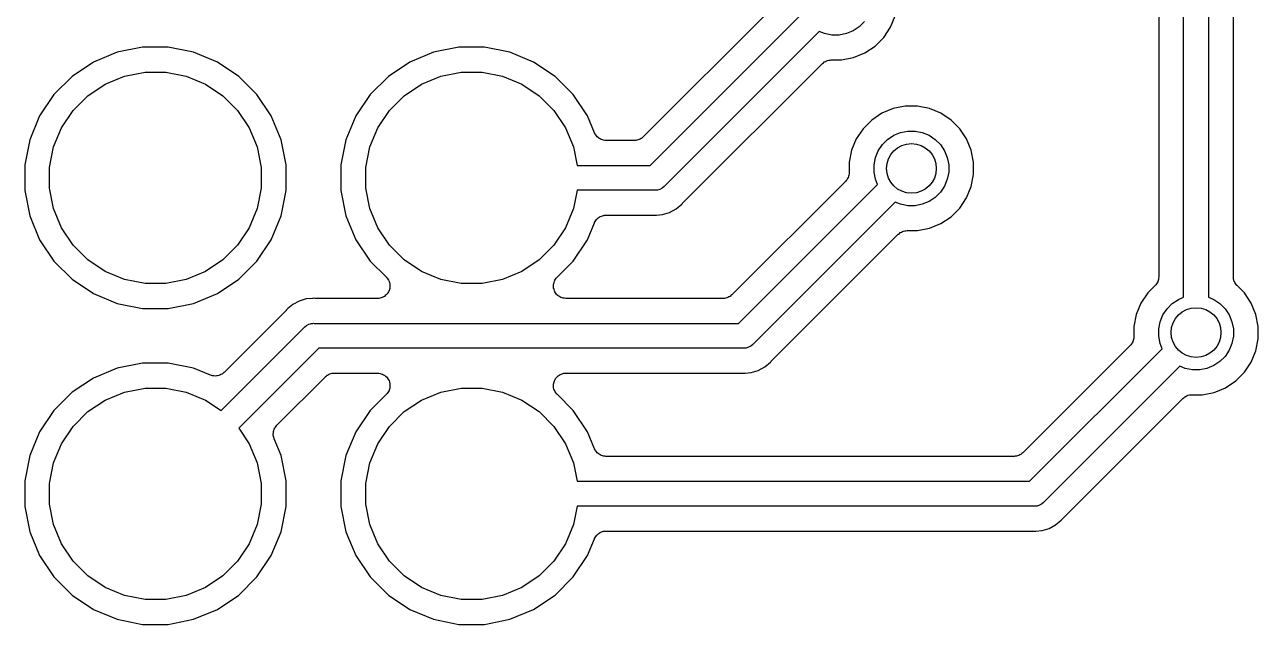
# Model space of a CAD drawing. Extents: x 49 to 143, y -158 to -38.
# Drawn here: x 64.99 to 74.9, y -85.81 to -80.99 of the extents above; entities that cross this region are included whole.
import ezdxf

# ---------------------------------------------------------------- set-up
doc = ezdxf.new("R2010")
doc.units = 0
doc.layers.add('BLACK', color=7, linetype='CONTINUOUS')

msp = doc.modelspace()

# ---------------------------------------------------------------- linework, layer by layer
at = {"layer": 'BLACK', "linetype": 'CONTINUOUS'}
for p, q in [((74.297, -83.1807), (74.297, -80.0264)), ((74.497, -79.9899), (74.497, -83.1807)), ((74.697, -83.0155), (74.697, -80.0046)), ((74.097, -80.1507), (74.097, -83.0155)), ((70.9717, -80.877), (69.9582, -81.8905)), ((70.0118, -82.1198), (71.23, -80.9016)), ((71.9441, -81.0088), (71.9818, -80.9178)), ((71.6431, -81.0379), (71.5885, -81.0605)), ((71.6922, -81.005), (71.6431, -81.0379)), ((71.734, -80.9632), (71.6922, -81.005)), ((71.8894, -81.0907), (71.9441, -81.0088)), ((71.3714, -81.043), (70.1274, -82.287)), ((71.4135, -81.0605), (71.3714, -81.043)), ((71.4715, -81.072), (71.4135, -81.0605)), ((71.5305, -81.072), (71.4715, -81.072)), ((71.5885, -81.0605), (71.5305, -81.072)), ((71.8197, -81.1604), (71.8894, -81.0907)), ((65.7337, -81.2102), (65.5426, -81.2893)), ((65.9366, -81.1698), (65.7337, -81.2102)), ((66.1434, -81.1698), (65.9366, -81.1698)), ((66.3463, -81.2102), (66.1434, -81.1698)), ((66.5374, -81.2893), (66.3463, -81.2102)), ((68.2737, -81.2102), (68.0826, -81.2893)), ((68.4766, -81.1698), (68.2737, -81.2102)), ((68.6834, -81.1698), (68.4766, -81.1698)), ((68.8863, -81.2102), (68.6834, -81.1698)), ((69.0774, -81.2893), (68.8863, -81.2102)), ((71.6468, -81.2528), (71.7378, -81.2151)), ((71.7378, -81.2151), (71.8197, -81.1604)), ((65.5426, -81.2893), (65.3707, -81.4042)), ((66.7093, -81.4042), (66.5374, -81.2893)), ((68.0826, -81.2893), (67.9107, -81.4042)), ((69.2493, -81.4042), (69.0774, -81.2893)), ((70.2792, -82.418), (71.396, -81.3013)), ((71.396, -81.3013), (71.3962, -81.3011)), ((71.3962, -81.301), (71.397, -81.3003)), ((71.3962, -81.3011), (71.3962, -81.301)), ((71.3962, -81.301), (71.3962, -81.301)), ((71.397, -81.3003), (71.4042, -81.2945)), ((71.4042, -81.2945), (71.4113, -81.2887)), ((71.4113, -81.2887), (71.4118, -81.2885)), ((71.4118, -81.2885), (71.4122, -81.2881)), ((71.4122, -81.2881), (71.4204, -81.2839)), ((71.4204, -81.2839), (71.4286, -81.2795)), ((71.4286, -81.2795), (71.4291, -81.2794)), ((71.4291, -81.2794), (71.4295, -81.2792)), ((71.4295, -81.2792), (71.4384, -81.2766)), ((71.4384, -81.2766), (71.4473, -81.2739)), ((71.4473, -81.2739), (71.4478, -81.2739)), ((71.4478, -81.2739), (71.4483, -81.2737)), ((71.4483, -81.2737), (71.4574, -81.2729)), ((71.4574, -81.2729), (71.4667, -81.272)), ((71.4667, -81.272), (71.5502, -81.272)), ((71.5502, -81.272), (71.6468, -81.2528)), ((65.3707, -81.4042), (65.2244, -81.5505)), ((65.6374, -81.4665), (65.7921, -81.4025)), ((65.7921, -81.4025), (65.9563, -81.3698)), ((65.9563, -81.3698), (66.1237, -81.3698)), ((66.1237, -81.3698), (66.2879, -81.4025)), ((66.2879, -81.4025), (66.4426, -81.4665)), ((66.8556, -81.5505), (66.7093, -81.4042)), ((67.9107, -81.4042), (67.7644, -81.5505)), ((68.1774, -81.4665), (68.3321, -81.4025)), ((68.3321, -81.4025), (68.4963, -81.3698)), ((68.4963, -81.3698), (68.6637, -81.3698)), ((68.6637, -81.3698), (68.8279, -81.4025)), ((68.8279, -81.4025), (68.9826, -81.4665)), ((69.3956, -81.5505), (69.2493, -81.4042)), ((65.4982, -81.5596), (65.6374, -81.4665)), ((66.4426, -81.4665), (66.5818, -81.5596)), ((68.0382, -81.5596), (68.1774, -81.4665)), ((68.9826, -81.4665), (69.1218, -81.5596)), ((65.2244, -81.5505), (65.1095, -81.7224)), ((65.3798, -81.678), (65.4982, -81.5596)), ((66.5818, -81.5596), (66.7002, -81.678)), ((66.9705, -81.7224), (66.8556, -81.5505)), ((67.7644, -81.5505), (67.6495, -81.7224)), ((67.9198, -81.678), (68.0382, -81.5596)), ((69.1218, -81.5596), (69.2402, -81.678)), ((69.5105, -81.7224), (69.3956, -81.5505)), ((65.1095, -81.7224), (65.0304, -81.9135)), ((65.2867, -81.8172), (65.3798, -81.678)), ((66.7002, -81.678), (66.7933, -81.8172)), ((67.0496, -81.9135), (66.9705, -81.7224)), ((67.6495, -81.7224), (67.5704, -81.9135)), ((67.8267, -81.8172), (67.9198, -81.678)), ((69.2402, -81.678), (69.3333, -81.8172)), ((69.5667, -81.8581), (69.5105, -81.7224)), ((71.8742, -81.7009), (71.7923, -81.7556)), ((71.9652, -81.6632), (71.8742, -81.7009)), ((72.0618, -81.644), (71.9652, -81.6632)), ((72.1602, -81.644), (72.0618, -81.644)), ((72.2568, -81.6632), (72.1602, -81.644)), ((72.3478, -81.7009), (72.2568, -81.6632)), ((72.4297, -81.7556), (72.3478, -81.7009)), ((65.2227, -81.9719), (65.2867, -81.8172)), ((66.7933, -81.8172), (66.8573, -81.9719)), ((67.7627, -81.9719), (67.8267, -81.8172)), ((69.3333, -81.8172), (69.3973, -81.9719)), ((71.7226, -81.8253), (71.6679, -81.9072)), ((71.7923, -81.7556), (71.7226, -81.8253)), ((72.4994, -81.8253), (72.4297, -81.7556)), ((72.5541, -81.9072), (72.4994, -81.8253)), ((65.0304, -81.9135), (64.99, -82.1164)), ((67.09, -82.1164), (67.0496, -81.9135)), ((67.5704, -81.9135), (67.53, -82.1164)), ((69.5711, -81.8664), (69.5667, -81.8581)), ((69.5754, -81.8746), (69.5711, -81.8664)), ((69.5757, -81.8749), (69.5754, -81.8746)), ((69.5759, -81.8753), (69.5757, -81.8749)), ((69.5819, -81.8826), (69.5759, -81.8753)), ((69.5876, -81.8898), (69.5819, -81.8826)), ((69.5879, -81.89), (69.5876, -81.8898)), ((69.5882, -81.8904), (69.5879, -81.89)), ((69.5954, -81.8963), (69.5882, -81.8904)), ((69.6026, -81.9023), (69.5954, -81.8963)), ((69.603, -81.9025), (69.6026, -81.9023)), ((69.6033, -81.9028), (69.603, -81.9025)), ((69.6115, -81.9072), (69.6033, -81.9028)), ((69.6197, -81.9117), (69.6115, -81.9072)), ((69.6201, -81.9118), (69.6197, -81.9117)), ((69.6205, -81.9121), (69.6201, -81.9118)), ((69.6294, -81.9148), (69.6205, -81.9121)), ((69.6383, -81.9176), (69.6294, -81.9148)), ((69.6387, -81.9177), (69.6383, -81.9176)), ((69.6391, -81.9178), (69.6387, -81.9177)), ((69.6485, -81.9188), (69.6391, -81.9178)), ((69.6577, -81.9198), (69.6485, -81.9188)), ((69.6585, -81.9198), (69.6577, -81.9198)), ((69.6586, -81.9198), (69.6585, -81.9198)), ((69.6585, -81.9198), (69.6585, -81.9198)), ((69.6591, -81.9198), (69.6586, -81.9198)), ((69.8875, -81.9198), (69.6591, -81.9198)), ((69.8968, -81.9189), (69.8875, -81.9198)), ((69.9059, -81.9181), (69.8968, -81.9189)), ((69.9064, -81.9179), (69.9059, -81.9181)), ((69.9069, -81.9179), (69.9064, -81.9179)), ((69.9158, -81.9152), (69.9069, -81.9179)), ((69.9247, -81.9126), (69.9158, -81.9152)), ((69.9251, -81.9124), (69.9247, -81.9126)), ((69.9256, -81.9123), (69.9251, -81.9124)), ((69.9338, -81.9079), (69.9256, -81.9123)), ((69.942, -81.9037), (69.9338, -81.9079)), ((69.9424, -81.9033), (69.942, -81.9037)), ((69.9429, -81.9031), (69.9424, -81.9033)), ((69.95, -81.8973), (69.9429, -81.9031)), ((69.9572, -81.8915), (69.95, -81.8973)), ((69.958, -81.8908), (69.9572, -81.8915)), ((69.9582, -81.8905), (69.958, -81.8907)), ((69.958, -81.8907), (69.958, -81.8908)), ((69.958, -81.8908), (69.958, -81.8908)), ((71.6679, -81.9072), (71.6302, -81.9982)), ((71.878, -81.9528), (71.9198, -81.911)), ((71.9198, -81.911), (71.9689, -81.8781)), ((71.9689, -81.8781), (72.0235, -81.8555)), ((72.0235, -81.8555), (72.0815, -81.844)), ((72.0815, -81.844), (72.1405, -81.844)), ((72.1405, -81.844), (72.1985, -81.8555)), ((72.1985, -81.8555), (72.2531, -81.8781)), ((72.2531, -81.8781), (72.3022, -81.911)), ((72.3022, -81.911), (72.344, -81.9528)), ((72.5918, -81.9982), (72.5541, -81.9072)), ((65.19, -82.1361), (65.2227, -81.9719)), ((66.8573, -81.9719), (66.89, -82.1361)), ((67.73, -82.1361), (67.7627, -81.9719)), ((69.3973, -81.9719), (69.4268, -82.1198)), ((71.6302, -81.9982), (71.611, -82.0948)), ((71.8225, -82.0565), (71.8451, -82.0019)), ((71.8451, -82.0019), (71.878, -81.9528)), ((72.344, -81.9528), (72.3769, -82.0019)), ((72.3769, -82.0019), (72.3995, -82.0565)), ((72.611, -82.0948), (72.5918, -81.9982)), ((64.99, -82.1164), (64.99, -82.3232)), ((67.09, -82.3232), (67.09, -82.1164)), ((67.53, -82.1164), (67.53, -82.3232)), ((69.4268, -82.1198), (70.0118, -82.1198)), ((71.611, -82.0948), (71.611, -82.1783)), ((71.811, -82.1145), (71.8225, -82.0565)), ((71.811, -82.1735), (71.811, -82.1145)), ((72.3995, -82.0565), (72.411, -82.1145)), ((72.411, -82.1145), (72.411, -82.1735)), ((72.611, -82.1932), (72.611, -82.0948)), ((65.19, -82.3035), (65.19, -82.1361)), ((66.89, -82.1361), (66.89, -82.3035)), ((67.73, -82.3035), (67.73, -82.1361)), ((71.5985, -82.2258), (71.5941, -82.2339)), ((71.6029, -82.2177), (71.5985, -82.2258)), ((71.6031, -82.2172), (71.6029, -82.2177)), ((71.6033, -82.2167), (71.6031, -82.2172)), ((71.606, -82.2079), (71.6033, -82.2167)), ((71.6088, -82.1991), (71.606, -82.2079)), ((71.6089, -82.1986), (71.6088, -82.1991)), ((71.609, -82.1981), (71.6089, -82.1986)), ((71.61, -82.1889), (71.609, -82.1981)), ((71.611, -82.1797), (71.61, -82.1889)), ((71.611, -82.1783), (71.611, -82.1786)), ((71.611, -82.1786), (71.611, -82.1787)), ((71.611, -82.1787), (71.611, -82.1787)), ((71.611, -82.1787), (71.611, -82.1797)), ((71.8225, -82.2315), (71.811, -82.1735)), ((72.411, -82.1735), (72.3995, -82.2315)), ((72.5918, -82.2898), (72.611, -82.1932)), ((64.99, -82.3232), (65.0304, -82.5261)), ((65.2227, -82.4677), (65.19, -82.3035)), ((66.89, -82.3035), (66.8573, -82.4677)), ((67.0496, -82.5261), (67.09, -82.3232)), ((67.53, -82.3232), (67.5704, -82.5261)), ((67.7627, -82.4677), (67.73, -82.3035)), ((69.4268, -82.3198), (69.3973, -82.4677)), ((70.0483, -82.3198), (69.4268, -82.3198)), ((70.0532, -82.3203), (70.0483, -82.3198)), ((70.0581, -82.3198), (70.0532, -82.3203)), ((70.0728, -82.3184), (70.0581, -82.3198)), ((70.0581, -82.3198), (70.0581, -82.3198)), ((70.0917, -82.3126), (70.0728, -82.3184)), ((70.109, -82.3033), (70.0917, -82.3126)), ((70.1243, -82.2909), (70.109, -82.3033)), ((70.1274, -82.287), (70.1243, -82.2909)), ((71.5817, -82.249), (70.6702, -83.1605)), ((70.7238, -83.3898), (71.84, -82.2736)), ((71.5876, -82.2419), (71.5817, -82.249)), ((71.5935, -82.2348), (71.5876, -82.2419)), ((71.5938, -82.2344), (71.5935, -82.2348)), ((71.5941, -82.2339), (71.5938, -82.2344)), ((71.84, -82.2736), (71.8225, -82.2315)), ((72.3769, -82.2861), (72.344, -82.3352)), ((72.3995, -82.2315), (72.3769, -82.2861)), ((72.5541, -82.3808), (72.5918, -82.2898)), ((70.2664, -82.433), (70.2726, -82.4253)), ((70.2726, -82.4253), (70.2735, -82.4242)), ((70.2735, -82.4242), (70.2765, -82.4213)), ((70.2765, -82.4213), (70.2792, -82.418)), ((71.9814, -82.415), (70.8394, -83.557)), ((72.0235, -82.4325), (71.9814, -82.415)), ((72.2531, -82.4099), (72.1985, -82.4325)), ((72.3022, -82.377), (72.2531, -82.4099)), ((72.344, -82.3352), (72.3022, -82.377)), ((72.4994, -82.4627), (72.5541, -82.3808)), ((65.2867, -82.6224), (65.2227, -82.4677)), ((66.8573, -82.4677), (66.7933, -82.6224)), ((67.8267, -82.6224), (67.7627, -82.4677)), ((69.3973, -82.4677), (69.3333, -82.6224)), ((69.6218, -82.527), (69.6307, -82.5244)), ((69.6307, -82.5244), (69.6396, -82.5217)), ((69.6396, -82.5217), (69.6401, -82.5217)), ((69.6401, -82.5217), (69.6405, -82.5215)), ((69.6405, -82.5215), (69.6497, -82.5207)), ((69.6497, -82.5207), (69.6591, -82.5198)), ((69.6591, -82.5198), (70.0336, -82.5198)), ((70.0336, -82.5198), (70.0349, -82.5198)), ((70.0349, -82.5198), (70.0391, -82.5203)), ((70.0391, -82.5203), (70.0434, -82.5203)), ((70.0434, -82.5203), (70.0532, -82.5213)), ((70.0532, -82.5213), (70.063, -82.5203)), ((70.063, -82.5203), (70.0631, -82.5203)), ((70.0631, -82.5203), (70.112, -82.5155)), ((70.112, -82.5155), (70.1686, -82.4983)), ((70.1686, -82.4983), (70.2207, -82.4704)), ((70.2207, -82.4704), (70.2664, -82.433)), ((72.0815, -82.444), (72.0235, -82.4325)), ((72.1405, -82.444), (72.0815, -82.444)), ((72.1985, -82.4325), (72.1405, -82.444)), ((72.4297, -82.5324), (72.4994, -82.4627)), ((65.0304, -82.5261), (65.1095, -82.7172)), ((65.3798, -82.7616), (65.2867, -82.6224)), ((66.7933, -82.6224), (66.7002, -82.7616)), ((66.9705, -82.7172), (67.0496, -82.5261)), ((67.5704, -82.5261), (67.6495, -82.7172)), ((67.9198, -82.7616), (67.8267, -82.6224)), ((69.3333, -82.6224), (69.2402, -82.7616)), ((69.5105, -82.7172), (69.5667, -82.5815)), ((69.5667, -82.5815), (69.5669, -82.5811)), ((69.5669, -82.581), (69.5672, -82.5802)), ((69.5669, -82.5811), (69.5669, -82.581)), ((69.5669, -82.581), (69.5669, -82.581)), ((69.5672, -82.5802), (69.5717, -82.5721)), ((69.5717, -82.5721), (69.5762, -82.5639)), ((69.5762, -82.5639), (69.5764, -82.5635)), ((69.5764, -82.5635), (69.5767, -82.5632)), ((69.5767, -82.5632), (69.5827, -82.5559)), ((69.5827, -82.5559), (69.5886, -82.5488)), ((69.5886, -82.5488), (69.5889, -82.5486)), ((69.5889, -82.5486), (69.5892, -82.5482)), ((69.5892, -82.5482), (69.5965, -82.5424)), ((69.5965, -82.5424), (69.6037, -82.5365)), ((69.6037, -82.5365), (69.6041, -82.5363)), ((69.6041, -82.5363), (69.6045, -82.536)), ((69.6045, -82.536), (69.6127, -82.5317)), ((69.6127, -82.5317), (69.621, -82.5273)), ((69.621, -82.5273), (69.6214, -82.5272)), ((69.6214, -82.5272), (69.6218, -82.527)), ((72.2568, -82.6248), (72.3478, -82.5871)), ((72.3478, -82.5871), (72.4297, -82.5324)), ((65.1095, -82.7172), (65.2244, -82.8891)), ((66.8556, -82.8891), (66.9705, -82.7172)), ((67.6495, -82.7172), (67.7644, -82.8891)), ((69.3956, -82.8891), (69.5105, -82.7172)), ((70.9912, -83.688), (72.006, -82.6733)), ((72.006, -82.6733), (72.0062, -82.6731)), ((72.0062, -82.673), (72.007, -82.6723)), ((72.0062, -82.6731), (72.0062, -82.673)), ((72.0062, -82.673), (72.0062, -82.673)), ((72.007, -82.6723), (72.0142, -82.6665)), ((72.0142, -82.6665), (72.0213, -82.6607)), ((72.0213, -82.6607), (72.0218, -82.6605)), ((72.0218, -82.6605), (72.0222, -82.6601)), ((72.0222, -82.6601), (72.0305, -82.6559)), ((72.0305, -82.6559), (72.0386, -82.6515)), ((72.0386, -82.6515), (72.0391, -82.6514)), ((72.0391, -82.6514), (72.0395, -82.6512)), ((72.0395, -82.6512), (72.0484, -82.6486)), ((72.0484, -82.6486), (72.0573, -82.6459)), ((72.0573, -82.6459), (72.0578, -82.6459)), ((72.0578, -82.6459), (72.0583, -82.6457)), ((72.0583, -82.6457), (72.0674, -82.6449)), ((72.0674, -82.6449), (72.0767, -82.644)), ((72.0767, -82.644), (72.1602, -82.644)), ((72.1602, -82.644), (72.2568, -82.6248)), ((65.4982, -82.88), (65.3798, -82.7616)), ((66.7002, -82.7616), (66.5818, -82.88)), ((68.0382, -82.88), (67.9198, -82.7616)), ((69.2402, -82.7616), (69.1218, -82.88)), ((65.2244, -82.8891), (65.3707, -83.0354)), ((65.6374, -82.9731), (65.4982, -82.88)), ((66.5818, -82.88), (66.4426, -82.9731)), ((66.7093, -83.0354), (66.8556, -82.8891)), ((67.7644, -82.8891), (67.8944, -83.0191)), ((68.1774, -82.9731), (68.0382, -82.88)), ((69.1218, -82.88), (68.9826, -82.9731)), ((69.2656, -83.0191), (69.3956, -82.8891)), ((65.7921, -83.0371), (65.6374, -82.9731)), ((66.4426, -82.9731), (66.2879, -83.0371)), ((67.8944, -83.0191), (67.8951, -83.0198)), ((67.8951, -83.0198), (67.8951, -83.0198)), ((67.8951, -83.0198), (67.8951, -83.0198)), ((67.8951, -83.0198), (67.8953, -83.0201)), ((67.8953, -83.0201), (67.9014, -83.0277)), ((68.3321, -83.0371), (68.1774, -82.9731)), ((68.9826, -82.9731), (68.8279, -83.0371)), ((69.2595, -83.0266), (69.2656, -83.0191)), ((74.097, -83.0169), (74.096, -83.0261)), ((74.097, -83.0155), (74.097, -83.0158)), ((74.097, -83.0158), (74.097, -83.0158)), ((74.097, -83.0158), (74.097, -83.0158)), ((74.097, -83.0158), (74.097, -83.0169)), ((74.6979, -83.0247), (74.697, -83.0155)), ((65.3707, -83.0354), (65.5426, -83.1503)), ((65.9563, -83.0698), (65.7921, -83.0371)), ((66.1237, -83.0698), (65.9563, -83.0698)), ((66.2879, -83.0371), (66.1237, -83.0698)), ((66.5374, -83.1503), (66.7093, -83.0354)), ((67.9014, -83.0277), (67.9073, -83.035)), ((67.9073, -83.035), (67.9074, -83.0352)), ((67.9074, -83.0352), (67.9075, -83.0353)), ((67.9075, -83.0353), (67.912, -83.044)), ((67.912, -83.044), (67.9164, -83.0523)), ((67.9188, -83.1191), (67.9158, -83.1286)), ((67.9164, -83.0523), (67.9164, -83.0525)), ((67.9164, -83.0525), (67.9165, -83.0527)), ((67.9165, -83.0527), (67.9191, -83.0618)), ((67.9215, -83.1102), (67.9188, -83.1191)), ((67.9191, -83.0618), (67.9219, -83.0711)), ((67.9216, -83.1101), (67.9215, -83.1102)), ((67.9226, -83.1001), (67.9216, -83.1099)), ((67.9216, -83.1099), (67.9216, -83.1101)), ((67.9219, -83.0711), (67.9219, -83.0712)), ((67.9219, -83.0712), (67.9219, -83.0714)), ((67.9219, -83.0714), (67.9228, -83.0806)), ((67.9236, -83.0908), (67.9226, -83.1001)), ((67.9228, -83.0806), (67.9237, -83.0905)), ((67.9237, -83.0905), (67.9236, -83.0907)), ((67.9236, -83.0907), (67.9236, -83.0908)), ((68.4963, -83.0698), (68.3321, -83.0371)), ((68.6637, -83.0698), (68.4963, -83.0698)), ((68.8279, -83.0371), (68.6637, -83.0698)), ((69.2363, -83.0891), (69.2374, -83.0794)), ((69.2364, -83.0893), (69.2363, -83.0891)), ((69.2363, -83.0895), (69.2364, -83.0893)), ((69.2372, -83.0989), (69.2363, -83.0895)), ((69.2381, -83.1085), (69.2372, -83.0989)), ((69.2374, -83.0794), (69.2383, -83.07)), ((69.2382, -83.1087), (69.2381, -83.1085)), ((69.2382, -83.1089), (69.2382, -83.1087)), ((69.2409, -83.1181), (69.2382, -83.1089)), ((69.2383, -83.07), (69.2384, -83.0699)), ((69.2384, -83.0697), (69.2412, -83.0605)), ((69.2384, -83.0699), (69.2384, -83.0697)), ((69.2436, -83.1273), (69.2409, -83.1181)), ((69.2412, -83.0605), (69.244, -83.0514)), ((69.244, -83.0514), (69.2441, -83.0512)), ((69.2441, -83.0512), (69.2442, -83.051)), ((69.2442, -83.051), (69.2487, -83.0426)), ((69.2487, -83.0426), (69.2532, -83.0342)), ((69.2532, -83.0342), (69.2534, -83.034)), ((69.2534, -83.0339), (69.2595, -83.0266)), ((69.2534, -83.034), (69.2534, -83.0339)), ((74.0677, -83.0862), (74.0086, -83.1453)), ((74.0736, -83.079), (74.0677, -83.0862)), ((74.0795, -83.072), (74.0736, -83.079)), ((74.0798, -83.0715), (74.0795, -83.072)), ((74.0801, -83.0711), (74.0798, -83.0715)), ((74.0845, -83.063), (74.0801, -83.0711)), ((74.0889, -83.0549), (74.0845, -83.063)), ((74.0891, -83.0544), (74.0889, -83.0549)), ((74.0893, -83.0539), (74.0891, -83.0544)), ((74.092, -83.0451), (74.0893, -83.0539)), ((74.0948, -83.0363), (74.092, -83.0451)), ((74.0949, -83.0357), (74.0948, -83.0363)), ((74.095, -83.0352), (74.0949, -83.0357)), ((74.096, -83.0261), (74.095, -83.0352)), ((74.6987, -83.0339), (74.6979, -83.0247)), ((74.6989, -83.0344), (74.6987, -83.0339)), ((74.6989, -83.0349), (74.6989, -83.0344)), ((74.7016, -83.0438), (74.6989, -83.0349)), ((74.7042, -83.0526), (74.7016, -83.0438)), ((74.7044, -83.0531), (74.7042, -83.0526)), ((74.7045, -83.0536), (74.7044, -83.0531)), ((74.7089, -83.0617), (74.7045, -83.0536)), ((74.7131, -83.0699), (74.7089, -83.0617)), ((74.7135, -83.0703), (74.7131, -83.0699)), ((74.7137, -83.0708), (74.7135, -83.0703)), ((74.7195, -83.078), (74.7137, -83.0708)), ((74.7253, -83.0852), (74.7195, -83.078)), ((74.726, -83.0859), (74.7253, -83.0852)), ((74.7261, -83.0859), (74.726, -83.0859)), ((74.726, -83.0859), (74.726, -83.0859)), ((74.7263, -83.0862), (74.7261, -83.0859)), ((74.7854, -83.1453), (74.7263, -83.0862)), ((65.5426, -83.1503), (65.7337, -83.2294)), ((66.3463, -83.2294), (66.5374, -83.1503)), ((67.1946, -83.2113), (67.1425, -83.2392)), ((67.2512, -83.1941), (67.1946, -83.2113)), ((67.3002, -83.1893), (67.2512, -83.1941)), ((67.31, -83.1883), (67.3002, -83.1893)), ((67.3002, -83.1893), (67.3002, -83.1893)), ((67.3198, -83.1893), (67.31, -83.1883)), ((67.324, -83.1893), (67.3198, -83.1893)), ((67.3282, -83.1898), (67.324, -83.1893)), ((67.3296, -83.1898), (67.3282, -83.1898)), ((67.8237, -83.1898), (67.3296, -83.1898)), ((67.8334, -83.1888), (67.8237, -83.1898)), ((67.8427, -83.188), (67.8334, -83.1888)), ((67.8429, -83.1879), (67.8427, -83.188)), ((67.8431, -83.1879), (67.8429, -83.1879)), ((67.8525, -83.1851), (67.8431, -83.1879)), ((67.8614, -83.1824), (67.8525, -83.1851)), ((67.8616, -83.1823), (67.8614, -83.1824)), ((67.8618, -83.1823), (67.8616, -83.1823)), ((67.8703, -83.1777), (67.8618, -83.1823)), ((67.8787, -83.1733), (67.8703, -83.1777)), ((67.8788, -83.1732), (67.8787, -83.1733)), ((67.879, -83.1731), (67.8788, -83.1732)), ((67.8863, -83.1671), (67.879, -83.1731)), ((67.8939, -83.161), (67.8863, -83.1671)), ((67.894, -83.1609), (67.8939, -83.161)), ((67.8941, -83.1608), (67.894, -83.1609)), ((67.9002, -83.1534), (67.8941, -83.1608)), ((67.9064, -83.146), (67.9002, -83.1534)), ((67.9066, -83.1457), (67.9064, -83.1459)), ((67.9064, -83.1459), (67.9064, -83.146)), ((67.9112, -83.1371), (67.9066, -83.1457)), ((67.9157, -83.1289), (67.9112, -83.1371)), ((67.9158, -83.1287), (67.9157, -83.1289)), ((67.9158, -83.1286), (67.9158, -83.1287)), ((69.2437, -83.1274), (69.2436, -83.1273)), ((69.2438, -83.1276), (69.2437, -83.1274)), ((69.2483, -83.1362), (69.2438, -83.1276)), ((69.2527, -83.1446), (69.2483, -83.1362)), ((69.2528, -83.1447), (69.2527, -83.1446)), ((69.2529, -83.1448), (69.2528, -83.1447)), ((69.2591, -83.1525), (69.2529, -83.1448)), ((69.2649, -83.1598), (69.2591, -83.1525)), ((69.265, -83.1599), (69.2649, -83.1598)), ((69.2651, -83.16), (69.265, -83.1599)), ((69.2727, -83.1663), (69.2651, -83.16)), ((69.2798, -83.1723), (69.2727, -83.1663)), ((69.28, -83.1724), (69.2798, -83.1723)), ((69.2801, -83.1725), (69.28, -83.1724)), ((69.2885, -83.1771), (69.2801, -83.1725)), ((69.297, -83.1817), (69.2885, -83.1771)), ((69.2971, -83.1818), (69.297, -83.1817)), ((69.2973, -83.1818), (69.2971, -83.1818)), ((69.3062, -83.1846), (69.2973, -83.1818)), ((69.3156, -83.1876), (69.3062, -83.1846)), ((69.3157, -83.1876), (69.3156, -83.1876)), ((69.3159, -83.1877), (69.3157, -83.1876)), ((69.3253, -83.1887), (69.3159, -83.1877)), ((69.3349, -83.1898), (69.3253, -83.1887)), ((69.3353, -83.1898), (69.3349, -83.1898)), ((69.3363, -83.1898), (69.3353, -83.1898)), ((69.3353, -83.1898), (69.3353, -83.1898)), ((69.3353, -83.1898), (69.3353, -83.1898)), ((70.5995, -83.1898), (69.3363, -83.1898)), ((70.6088, -83.1889), (70.5995, -83.1898)), ((70.6179, -83.1881), (70.6088, -83.1889)), ((70.6184, -83.1879), (70.6179, -83.1881)), ((70.6189, -83.1879), (70.6184, -83.1879)), ((70.6278, -83.1852), (70.6189, -83.1879)), ((70.6367, -83.1826), (70.6278, -83.1852)), ((70.6371, -83.1824), (70.6367, -83.1826)), ((70.6376, -83.1823), (70.6371, -83.1824)), ((70.6458, -83.1779), (70.6376, -83.1823)), ((70.654, -83.1737), (70.6458, -83.1779)), ((70.6544, -83.1733), (70.654, -83.1737)), ((70.6549, -83.1731), (70.6544, -83.1733)), ((70.662, -83.1673), (70.6549, -83.1731)), ((70.6692, -83.1615), (70.662, -83.1673)), ((70.67, -83.1608), (70.6692, -83.1615)), ((70.6702, -83.1605), (70.67, -83.1607)), ((70.67, -83.1607), (70.67, -83.1608)), ((70.67, -83.1608), (70.67, -83.1608)), ((74.0086, -83.1453), (73.9539, -83.2272)), ((74.2058, -83.231), (74.2549, -83.1981)), ((74.2549, -83.1981), (74.297, -83.1807)), ((74.497, -83.1807), (74.5391, -83.1981)), ((74.5391, -83.1981), (74.5882, -83.231)), ((74.8401, -83.2272), (74.7854, -83.1453)), ((65.7337, -83.2294), (65.9366, -83.2698)), ((65.9366, -83.2698), (66.1434, -83.2698)), ((66.1434, -83.2698), (66.3463, -83.2294)), ((67.084, -83.2916), (66.5909, -83.7847)), ((67.0867, -83.2883), (67.084, -83.2916)), ((67.0897, -83.2854), (67.0867, -83.2883)), ((67.0906, -83.2843), (67.0897, -83.2854)), ((67.0968, -83.2766), (67.0906, -83.2843)), ((67.1045, -83.2704), (67.0968, -83.2766)), ((67.1425, -83.2392), (67.1045, -83.2704)), ((67.1045, -83.2704), (67.1045, -83.2704)), ((73.9539, -83.2272), (73.9162, -83.3182)), ((74.1311, -83.3219), (74.164, -83.2728)), ((74.164, -83.2728), (74.2058, -83.231)), ((74.5882, -83.231), (74.63, -83.2728)), ((74.63, -83.2728), (74.6629, -83.3219)), ((74.8778, -83.3182), (74.8401, -83.2272)), ((67.2389, -83.4187), (67.2542, -83.4063)), ((67.2542, -83.4063), (67.2715, -83.397)), ((67.2715, -83.397), (67.2848, -83.3929)), ((67.2848, -83.3929), (67.2904, -83.3912)), ((67.2904, -83.3912), (67.2924, -83.391)), ((67.2924, -83.391), (67.3051, -83.3898)), ((67.3051, -83.3898), (67.31, -83.3893)), ((67.3051, -83.3898), (67.3051, -83.3898)), ((67.31, -83.3893), (67.3149, -83.3898)), ((67.3149, -83.3898), (70.7238, -83.3898)), ((73.9162, -83.3182), (73.897, -83.4148)), ((73.897, -83.4148), (73.897, -83.4983)), ((74.097, -83.4345), (74.1085, -83.3765)), ((74.1085, -83.3765), (74.1311, -83.3219)), ((74.6629, -83.3219), (74.6855, -83.3765)), ((74.6855, -83.3765), (74.697, -83.4345)), ((74.897, -83.4148), (74.8778, -83.3182)), ((74.897, -83.5132), (74.897, -83.4148)), ((66.568, -84.0903), (67.2358, -83.4226)), ((67.2358, -83.4226), (67.2389, -83.4187)), ((73.896, -83.5089), (73.895, -83.5181)), ((73.897, -83.4997), (73.896, -83.5089)), ((73.897, -83.4983), (73.897, -83.4986)), ((73.897, -83.4986), (73.897, -83.4987)), ((73.897, -83.4987), (73.897, -83.4987)), ((73.897, -83.4987), (73.897, -83.4997)), ((74.097, -83.4935), (74.097, -83.4345)), ((74.1085, -83.5515), (74.097, -83.4935)), ((74.697, -83.4935), (74.6855, -83.5515)), ((74.697, -83.4345), (74.697, -83.4935)), ((74.8778, -83.6098), (74.897, -83.5132)), ((67.3514, -83.5898), (66.7095, -84.2318)), ((70.7603, -83.5898), (67.3514, -83.5898)), ((70.7652, -83.5903), (70.7603, -83.5898)), ((70.7701, -83.5898), (70.7652, -83.5903)), ((70.7848, -83.5884), (70.7701, -83.5898)), ((70.7701, -83.5898), (70.7701, -83.5898)), ((70.8037, -83.5826), (70.7848, -83.5884)), ((70.821, -83.5733), (70.8037, -83.5826)), ((70.8363, -83.5609), (70.821, -83.5733)), ((70.8394, -83.557), (70.8363, -83.5609)), ((73.8677, -83.569), (73.0062, -84.4305)), ((73.0598, -84.6598), (74.126, -83.5936)), ((73.8736, -83.5619), (73.8677, -83.569)), ((73.8795, -83.5548), (73.8736, -83.5619)), ((73.8798, -83.5544), (73.8795, -83.5548)), ((73.8801, -83.5539), (73.8798, -83.5544)), ((73.8845, -83.5458), (73.8801, -83.5539)), ((73.8889, -83.5377), (73.8845, -83.5458)), ((73.8891, -83.5372), (73.8889, -83.5377)), ((73.8893, -83.5367), (73.8891, -83.5372)), ((73.892, -83.5279), (73.8893, -83.5367)), ((73.8948, -83.5191), (73.892, -83.5279)), ((73.8949, -83.5186), (73.8948, -83.5191)), ((73.895, -83.5181), (73.8949, -83.5186)), ((74.126, -83.5936), (74.1085, -83.5515)), ((74.6629, -83.6061), (74.63, -83.6552)), ((74.6855, -83.5515), (74.6629, -83.6061)), ((74.8401, -83.7008), (74.8778, -83.6098)), ((65.9366, -83.7098), (65.7337, -83.7502)), ((66.1434, -83.7098), (65.9366, -83.7098)), ((66.3463, -83.7502), (66.1434, -83.7098)), ((70.9327, -83.7404), (70.9784, -83.703)), ((70.9784, -83.703), (70.9846, -83.6953)), ((70.9846, -83.6953), (70.9855, -83.6942)), ((70.9855, -83.6942), (70.9885, -83.6913)), ((70.9885, -83.6913), (70.9912, -83.688)), ((74.5882, -83.697), (74.5391, -83.7299)), ((74.63, -83.6552), (74.5882, -83.697)), ((74.7854, -83.7827), (74.8401, -83.7008)), ((65.7337, -83.7502), (65.5426, -83.8293)), ((66.4819, -83.8063), (66.3463, -83.7502)), ((66.4909, -83.8091), (66.4819, -83.8063)), ((66.4997, -83.8118), (66.4909, -83.8091)), ((66.5001, -83.8119), (66.4997, -83.8118)), ((66.5006, -83.812), (66.5001, -83.8119)), ((66.51, -83.8129), (66.5006, -83.812)), ((66.5191, -83.8139), (66.51, -83.8129)), ((66.5293, -83.813), (66.52, -83.8139)), ((66.5386, -83.8122), (66.5293, -83.813)), ((66.539, -83.8121), (66.5386, -83.8122)), ((66.5394, -83.8121), (66.539, -83.8121)), ((66.5483, -83.8094), (66.5394, -83.8121)), ((66.5573, -83.8068), (66.5483, -83.8094)), ((66.5577, -83.8066), (66.5573, -83.8068)), ((66.5581, -83.8065), (66.5577, -83.8066)), ((66.5663, -83.8021), (66.5581, -83.8065)), ((66.5746, -83.7978), (66.5663, -83.8021)), ((66.575, -83.7975), (66.5746, -83.7978)), ((66.5754, -83.7973), (66.575, -83.7975)), ((66.5827, -83.7914), (66.5754, -83.7973)), ((66.5899, -83.7856), (66.5827, -83.7914)), ((66.5905, -83.785), (66.5899, -83.7856)), ((66.5909, -83.7847), (66.5905, -83.785)), ((66.5905, -83.785), (66.5905, -83.785)), ((66.5905, -83.785), (66.5905, -83.785)), ((67.406, -83.8181), (67.4132, -83.8123)), ((67.4132, -83.8123), (67.4203, -83.8065)), ((67.4203, -83.8065), (67.4208, -83.8063)), ((67.4208, -83.8063), (67.4212, -83.8059)), ((67.4212, -83.8059), (67.4294, -83.8017)), ((67.4294, -83.8017), (67.4376, -83.7973)), ((67.4376, -83.7973), (67.4381, -83.7972)), ((67.4381, -83.7972), (67.4385, -83.797)), ((67.4385, -83.797), (67.4474, -83.7944)), ((67.4474, -83.7944), (67.4563, -83.7917)), ((67.4563, -83.7917), (67.4568, -83.7917)), ((67.4568, -83.7917), (67.4573, -83.7915)), ((67.4573, -83.7915), (67.4664, -83.7907)), ((67.4664, -83.7907), (67.4757, -83.7898)), ((67.4757, -83.7898), (67.8237, -83.7898)), ((67.8237, -83.7898), (67.8247, -83.7898)), ((67.8247, -83.7898), (67.8247, -83.7898)), ((67.8247, -83.7898), (67.8247, -83.7898)), ((67.8247, -83.7898), (67.8251, -83.7898)), ((67.8251, -83.7898), (67.8348, -83.7909)), ((67.8348, -83.7909), (67.8441, -83.7919)), ((67.8441, -83.7919), (67.8443, -83.792)), ((67.8443, -83.792), (67.8444, -83.792)), ((67.8444, -83.792), (67.8539, -83.795)), ((67.8539, -83.795), (67.8627, -83.7977)), ((67.8627, -83.7977), (67.8629, -83.7978)), ((67.8629, -83.7978), (67.863, -83.7979)), ((67.863, -83.7979), (67.8716, -83.8026)), ((67.8716, -83.8026), (67.8799, -83.8071)), ((67.8799, -83.8071), (67.88, -83.8072)), ((67.88, -83.8072), (67.8802, -83.8073)), ((67.8802, -83.8073), (67.8875, -83.8134)), ((69.2661, -83.8186), (69.2737, -83.8124)), ((69.2737, -83.8124), (69.281, -83.8065)), ((69.281, -83.8065), (69.2812, -83.8064)), ((69.2812, -83.8064), (69.2813, -83.8063)), ((69.2813, -83.8063), (69.2898, -83.8019)), ((69.2898, -83.8019), (69.2982, -83.7973)), ((69.2982, -83.7973), (69.2984, -83.7973)), ((69.2984, -83.7973), (69.2986, -83.7972)), ((69.2986, -83.7972), (69.3077, -83.7945)), ((69.3077, -83.7945), (69.3169, -83.7917)), ((69.3169, -83.7917), (69.3171, -83.7917)), ((69.3171, -83.7917), (69.3173, -83.7916)), ((69.3173, -83.7916), (69.3267, -83.7907)), ((69.3267, -83.7907), (69.3363, -83.7898)), ((69.3363, -83.7898), (70.7456, -83.7898)), ((70.7456, -83.7898), (70.7469, -83.7898)), ((70.7469, -83.7898), (70.7511, -83.7903)), ((70.7511, -83.7903), (70.7554, -83.7903)), ((70.7554, -83.7903), (70.7652, -83.7913)), ((70.7652, -83.7913), (70.775, -83.7903)), ((70.775, -83.7903), (70.7751, -83.7903)), ((70.7751, -83.7903), (70.824, -83.7855)), ((70.824, -83.7855), (70.8806, -83.7683)), ((70.8806, -83.7683), (70.9327, -83.7404)), ((74.2674, -83.735), (73.1754, -84.827)), ((74.3095, -83.7525), (74.2674, -83.735)), ((74.3675, -83.764), (74.3095, -83.7525)), ((74.4265, -83.764), (74.3675, -83.764)), ((74.4845, -83.7525), (74.4265, -83.764)), ((74.5391, -83.7299), (74.4845, -83.7525)), ((74.7157, -83.8524), (74.7854, -83.7827)), ((65.5426, -83.8293), (65.3707, -83.9442)), ((65.7921, -83.9425), (65.9563, -83.9098)), ((65.9563, -83.9098), (66.1237, -83.9098)), ((66.1237, -83.9098), (66.2879, -83.9425)), ((66.5196, -83.8139), (66.5191, -83.8139)), ((66.52, -83.8139), (66.5196, -83.8139)), ((67.0151, -84.2089), (67.405, -83.8191)), ((67.405, -83.8191), (67.4052, -83.8189)), ((67.4052, -83.8188), (67.406, -83.8181)), ((67.4052, -83.8189), (67.4052, -83.8188)), ((67.4052, -83.8188), (67.4052, -83.8188)), ((67.8875, -83.8134), (67.8949, -83.8196)), ((67.8949, -83.8196), (67.895, -83.8197)), ((67.895, -83.8197), (67.8951, -83.8198)), ((67.8951, -83.8198), (67.901, -83.8272)), ((67.901, -83.8272), (67.9071, -83.8348)), ((67.9071, -83.8348), (67.9072, -83.8349)), ((67.9072, -83.8349), (67.9073, -83.835)), ((67.9073, -83.835), (67.9117, -83.8434)), ((67.9117, -83.8434), (67.9162, -83.852)), ((67.9162, -83.852), (67.9163, -83.8522)), ((67.9163, -83.8522), (67.9164, -83.8523)), ((67.9164, -83.8523), (67.9191, -83.8617)), ((67.9216, -83.9099), (67.9188, -83.9191)), ((67.9191, -83.8617), (67.9218, -83.8707)), ((67.9217, -83.9096), (67.9216, -83.9097)), ((67.9216, -83.9097), (67.9216, -83.9099)), ((67.9226, -83.9002), (67.9217, -83.9096)), ((67.9218, -83.8707), (67.9218, -83.8709)), ((67.9218, -83.8709), (67.9219, -83.8711)), ((67.9219, -83.8711), (67.9228, -83.8809)), ((67.9237, -83.8905), (67.9226, -83.9002)), ((67.9228, -83.8809), (67.9237, -83.8901)), ((67.9237, -83.8901), (67.9236, -83.8903)), ((67.9236, -83.8903), (67.9237, -83.8905)), ((68.3321, -83.9425), (68.4963, -83.9098)), ((68.4963, -83.9098), (68.6637, -83.9098)), ((68.6637, -83.9098), (68.8279, -83.9425)), ((69.2363, -83.8891), (69.2364, -83.8889)), ((69.2372, -83.8989), (69.2363, -83.8891)), ((69.2364, -83.8888), (69.2374, -83.8794)), ((69.2364, -83.8889), (69.2364, -83.8888)), ((69.2381, -83.9082), (69.2372, -83.8989)), ((69.2374, -83.8794), (69.2384, -83.8697)), ((69.2381, -83.9084), (69.2381, -83.9082)), ((69.2381, -83.9085), (69.2381, -83.9084)), ((69.2408, -83.9177), (69.2381, -83.9085)), ((69.2384, -83.8695), (69.2385, -83.8693)), ((69.2384, -83.8697), (69.2384, -83.8695)), ((69.2385, -83.8693), (69.2413, -83.8602)), ((69.2413, -83.8602), (69.2442, -83.851)), ((69.2442, -83.8509), (69.2443, -83.8507)), ((69.2442, -83.851), (69.2442, -83.8509)), ((69.2443, -83.8507), (69.2489, -83.8422)), ((69.2489, -83.8422), (69.2534, -83.8339)), ((69.2534, -83.8339), (69.2536, -83.8337)), ((69.2536, -83.8336), (69.2599, -83.826)), ((69.2536, -83.8337), (69.2536, -83.8336)), ((69.2599, -83.826), (69.2659, -83.8188)), ((69.2659, -83.8188), (69.266, -83.8187)), ((69.266, -83.8187), (69.2661, -83.8186)), ((74.5428, -83.9448), (74.6338, -83.9071)), ((74.6338, -83.9071), (74.7157, -83.8524)), ((65.3707, -83.9442), (65.2244, -84.0905)), ((65.4982, -84.0996), (65.6374, -84.0065)), ((65.6374, -84.0065), (65.7921, -83.9425)), ((66.2879, -83.9425), (66.4426, -84.0065)), ((66.4426, -84.0065), (66.568, -84.0903)), ((67.8944, -83.9605), (67.7644, -84.0905)), ((67.9004, -83.9531), (67.8944, -83.9605)), ((67.9066, -83.9457), (67.9004, -83.9531)), ((67.9068, -83.9454), (67.9066, -83.9456)), ((67.9066, -83.9456), (67.9066, -83.9457)), ((67.9113, -83.937), (67.9068, -83.9454)), ((67.9158, -83.9286), (67.9113, -83.937)), ((67.9159, -83.9284), (67.9158, -83.9286)), ((67.916, -83.9282), (67.9159, -83.9284)), ((67.9188, -83.9191), (67.916, -83.9282)), ((68.0382, -84.0996), (68.1774, -84.0065)), ((68.1774, -84.0065), (68.3321, -83.9425)), ((68.8279, -83.9425), (68.9826, -84.0065)), ((68.9826, -84.0065), (69.1218, -84.0996)), ((69.2435, -83.9269), (69.2408, -83.9177)), ((69.2436, -83.9271), (69.2435, -83.9269)), ((69.2436, -83.9273), (69.2436, -83.9271)), ((69.248, -83.9356), (69.2436, -83.9273)), ((69.2525, -83.9443), (69.248, -83.9356)), ((69.2526, -83.9444), (69.2525, -83.9443)), ((69.2527, -83.9446), (69.2526, -83.9444)), ((69.2586, -83.952), (69.2527, -83.9446)), ((69.2647, -83.9595), (69.2586, -83.952)), ((69.2649, -83.9598), (69.2647, -83.9595)), ((69.2656, -83.9605), (69.2649, -83.9598)), ((69.2649, -83.9598), (69.2649, -83.9598)), ((69.2649, -83.9598), (69.2649, -83.9598)), ((69.3956, -84.0905), (69.2656, -83.9605)), ((73.3272, -84.958), (74.292, -83.9933)), ((74.292, -83.9933), (74.2922, -83.9931)), ((74.2922, -83.993), (74.293, -83.9923)), ((74.2922, -83.9931), (74.2922, -83.993)), ((74.2922, -83.993), (74.2922, -83.993)), ((74.293, -83.9923), (74.3002, -83.9865)), ((74.3002, -83.9865), (74.3073, -83.9807)), ((74.3073, -83.9807), (74.3078, -83.9805)), ((74.3078, -83.9805), (74.3082, -83.9801)), ((74.3082, -83.9801), (74.3164, -83.9759)), ((74.3164, -83.9759), (74.3246, -83.9715)), ((74.3246, -83.9715), (74.3251, -83.9714)), ((74.3251, -83.9714), (74.3255, -83.9712)), ((74.3255, -83.9712), (74.3344, -83.9686)), ((74.3344, -83.9686), (74.3433, -83.9659)), ((74.3433, -83.9659), (74.3438, -83.9659)), ((74.3438, -83.9659), (74.3443, -83.9657)), ((74.3443, -83.9657), (74.3534, -83.9649)), ((74.3534, -83.9649), (74.3627, -83.964)), ((74.3627, -83.964), (74.4462, -83.964)), ((74.4462, -83.964), (74.5428, -83.9448)), ((65.2244, -84.0905), (65.1095, -84.2624)), ((65.3798, -84.218), (65.4982, -84.0996)), ((67.7644, -84.0905), (67.6495, -84.2624)), ((67.9198, -84.218), (68.0382, -84.0996)), ((69.1218, -84.0996), (69.2402, -84.218)), ((69.5105, -84.2624), (69.3956, -84.0905)), ((67.0092, -84.2162), (67.0151, -84.2089)), ((65.1095, -84.2624), (65.0304, -84.4535)), ((65.2867, -84.3572), (65.3798, -84.218)), ((66.7095, -84.2318), (66.7933, -84.3572)), ((66.9859, -84.2784), (66.9869, -84.2691)), ((66.9859, -84.2788), (66.9859, -84.2784)), ((66.9859, -84.2793), (66.9859, -84.2788)), ((66.9867, -84.2885), (66.9859, -84.2793)), ((66.9875, -84.2979), (66.9867, -84.2885)), ((66.9869, -84.2691), (66.9878, -84.2599)), ((66.9877, -84.2983), (66.9875, -84.2979)), ((66.9877, -84.2987), (66.9877, -84.2983)), ((66.9904, -84.3076), (66.9877, -84.2987)), ((66.9878, -84.2599), (66.988, -84.2594)), ((66.988, -84.259), (66.9908, -84.2501)), ((66.988, -84.2594), (66.988, -84.259)), ((66.9929, -84.3166), (66.9904, -84.3076)), ((66.9908, -84.2501), (66.9935, -84.2412)), ((66.9935, -84.2412), (66.9937, -84.2408)), ((66.9937, -84.2408), (66.9939, -84.2404)), ((66.9939, -84.2404), (66.9983, -84.2322)), ((66.9983, -84.2322), (67.0028, -84.224)), ((67.0028, -84.224), (67.003, -84.2237)), ((67.003, -84.2237), (67.0032, -84.2233)), ((67.0032, -84.2233), (67.0092, -84.2162)), ((67.6495, -84.2624), (67.5704, -84.4535)), ((67.8267, -84.3572), (67.9198, -84.218)), ((69.2402, -84.218), (69.3333, -84.3572)), ((69.5667, -84.3981), (69.5105, -84.2624)), ((65.2227, -84.5119), (65.2867, -84.3572)), ((66.7933, -84.3572), (66.8573, -84.5119)), ((66.9933, -84.3174), (66.9929, -84.3166)), ((66.9935, -84.3179), (66.9933, -84.3174)), ((66.9933, -84.3174), (66.9933, -84.3174)), ((66.9933, -84.3174), (66.9933, -84.3174)), ((67.0496, -84.4535), (66.9935, -84.3179)), ((67.7627, -84.5119), (67.8267, -84.3572)), ((69.3333, -84.3572), (69.3973, -84.5119)), ((69.5711, -84.4064), (69.5667, -84.3981)), ((69.5754, -84.4146), (69.5711, -84.4064)), ((65.0304, -84.4535), (64.99, -84.6564)), ((67.09, -84.6564), (67.0496, -84.4535)), ((67.5704, -84.4535), (67.53, -84.6564)), ((69.5757, -84.4149), (69.5754, -84.4146)), ((69.5759, -84.4153), (69.5757, -84.4149)), ((69.5819, -84.4226), (69.5759, -84.4153)), ((69.5876, -84.4298), (69.5819, -84.4226)), ((69.5879, -84.43), (69.5876, -84.4298)), ((69.5882, -84.4304), (69.5879, -84.43)), ((69.5955, -84.4363), (69.5882, -84.4304)), ((69.6026, -84.4423), (69.5955, -84.4363)), ((69.603, -84.4425), (69.6026, -84.4423)), ((69.6033, -84.4428), (69.603, -84.4425)), ((69.6115, -84.4472), (69.6033, -84.4428)), ((69.6197, -84.4517), (69.6115, -84.4472)), ((69.6201, -84.4518), (69.6197, -84.4517)), ((69.6205, -84.4521), (69.6201, -84.4518)), ((69.6294, -84.4548), (69.6205, -84.4521)), ((69.6383, -84.4576), (69.6294, -84.4548)), ((69.6387, -84.4577), (69.6383, -84.4576)), ((69.6391, -84.4578), (69.6387, -84.4577)), ((69.6485, -84.4588), (69.6391, -84.4578)), ((69.6577, -84.4598), (69.6485, -84.4588)), ((69.6585, -84.4598), (69.6577, -84.4598)), ((69.6586, -84.4598), (69.6585, -84.4598)), ((69.6585, -84.4598), (69.6585, -84.4598)), ((69.6591, -84.4598), (69.6586, -84.4598)), ((72.9355, -84.4598), (69.6591, -84.4598)), ((72.9448, -84.4589), (72.9355, -84.4598)), ((72.9539, -84.4581), (72.9448, -84.4589)), ((72.9544, -84.4579), (72.9539, -84.4581)), ((72.9549, -84.4579), (72.9544, -84.4579)), ((72.9638, -84.4552), (72.9549, -84.4579)), ((72.9727, -84.4526), (72.9638, -84.4552)), ((72.9731, -84.4524), (72.9727, -84.4526)), ((72.9736, -84.4523), (72.9731, -84.4524)), ((72.9818, -84.4479), (72.9736, -84.4523)), ((72.99, -84.4437), (72.9818, -84.4479)), ((72.9904, -84.4433), (72.99, -84.4437)), ((72.9909, -84.4431), (72.9904, -84.4433)), ((72.998, -84.4373), (72.9909, -84.4431)), ((73.0052, -84.4315), (72.998, -84.4373)), ((73.006, -84.4308), (73.0052, -84.4315)), ((73.0062, -84.4305), (73.006, -84.4307)), ((73.006, -84.4307), (73.006, -84.4308)), ((73.006, -84.4308), (73.006, -84.4308)), ((65.19, -84.6761), (65.2227, -84.5119)), ((66.8573, -84.5119), (66.89, -84.6761)), ((67.73, -84.6761), (67.7627, -84.5119)), ((69.3973, -84.5119), (69.4268, -84.6598)), ((64.99, -84.6564), (64.99, -84.8632)), ((65.19, -84.8435), (65.19, -84.6761)), ((66.89, -84.6761), (66.89, -84.8435)), ((67.09, -84.8632), (67.09, -84.6564)), ((67.53, -84.6564), (67.53, -84.8632)), ((67.73, -84.8435), (67.73, -84.6761)), ((69.4268, -84.6598), (73.0598, -84.6598)), ((64.99, -84.8632), (65.0304, -85.0661)), ((65.2227, -85.0077), (65.19, -84.8435)), ((66.89, -84.8435), (66.8573, -85.0077)), ((67.0496, -85.0661), (67.09, -84.8632)), ((67.53, -84.8632), (67.5704, -85.0661)), ((67.7627, -85.0077), (67.73, -84.8435)), ((69.4268, -84.8598), (69.3973, -85.0077)), ((73.0963, -84.8598), (69.4268, -84.8598)), ((73.1012, -84.8603), (73.0963, -84.8598)), ((73.1061, -84.8598), (73.1012, -84.8603)), ((73.1208, -84.8584), (73.1061, -84.8598)), ((73.1061, -84.8598), (73.1061, -84.8598)), ((73.1397, -84.8526), (73.1208, -84.8584)), ((73.157, -84.8433), (73.1397, -84.8526)), ((73.1723, -84.8309), (73.157, -84.8433)), ((73.1754, -84.827), (73.1723, -84.8309)), ((73.2687, -85.0104), (73.3144, -84.973)), ((73.3144, -84.973), (73.3206, -84.9653)), ((73.3206, -84.9653), (73.3215, -84.9642)), ((73.3215, -84.9642), (73.3245, -84.9613)), ((73.3245, -84.9613), (73.3272, -84.958)), ((65.0304, -85.0661), (65.1095, -85.2572)), ((65.2867, -85.1624), (65.2227, -85.0077)), ((66.8573, -85.0077), (66.7933, -85.1624)), ((66.9705, -85.2572), (67.0496, -85.0661)), ((67.5704, -85.0661), (67.6495, -85.2572)), ((67.8267, -85.1624), (67.7627, -85.0077)), ((69.3973, -85.0077), (69.3333, -85.1624)), ((69.5767, -85.1032), (69.5827, -85.096)), ((69.5827, -85.096), (69.5886, -85.0888)), ((69.5886, -85.0888), (69.5889, -85.0886)), ((69.5889, -85.0886), (69.5892, -85.0882)), ((69.5892, -85.0882), (69.5965, -85.0824)), ((69.5965, -85.0824), (69.6037, -85.0765)), ((69.6037, -85.0765), (69.6041, -85.0763)), ((69.6041, -85.0763), (69.6045, -85.076)), ((69.6045, -85.076), (69.6127, -85.0717)), ((69.6127, -85.0717), (69.621, -85.0673)), ((69.621, -85.0673), (69.6214, -85.0672)), ((69.6214, -85.0672), (69.6218, -85.067)), ((69.6218, -85.067), (69.6307, -85.0644)), ((69.6307, -85.0644), (69.6396, -85.0617)), ((69.6396, -85.0617), (69.6401, -85.0617)), ((69.6401, -85.0617), (69.6405, -85.0615)), ((69.6405, -85.0615), (69.6497, -85.0607)), ((69.6497, -85.0607), (69.6591, -85.0598)), ((69.6591, -85.0598), (73.0816, -85.0598)), ((73.0816, -85.0598), (73.0829, -85.0598)), ((73.0829, -85.0598), (73.0871, -85.0603)), ((73.0871, -85.0603), (73.0914, -85.0603)), ((73.0914, -85.0603), (73.1012, -85.0613)), ((73.1012, -85.0613), (73.111, -85.0603)), ((73.111, -85.0603), (73.1111, -85.0603)), ((73.1111, -85.0603), (73.16, -85.0555)), ((73.16, -85.0555), (73.2166, -85.0383)), ((73.2166, -85.0383), (73.2687, -85.0104)), ((65.3798, -85.3016), (65.2867, -85.1624)), ((66.7933, -85.1624), (66.7002, -85.3016)), ((67.9198, -85.3016), (67.8267, -85.1624)), ((69.3333, -85.1624), (69.2402, -85.3016)), ((69.5105, -85.2572), (69.5667, -85.1215)), ((69.5667, -85.1215), (69.5669, -85.1211)), ((69.5669, -85.121), (69.5672, -85.1202)), ((69.5669, -85.1211), (69.5669, -85.121)), ((69.5669, -85.121), (69.5669, -85.121)), ((69.5672, -85.1202), (69.5717, -85.1121)), ((69.5717, -85.1121), (69.5762, -85.1039)), ((69.5762, -85.1039), (69.5764, -85.1035)), ((69.5764, -85.1035), (69.5767, -85.1032)), ((65.1095, -85.2572), (65.2244, -85.4291)), ((66.8556, -85.4291), (66.9705, -85.2572)), ((67.6495, -85.2572), (67.7644, -85.4291)), ((69.3956, -85.4291), (69.5105, -85.2572)), ((65.4982, -85.42), (65.3798, -85.3016)), ((66.7002, -85.3016), (66.5818, -85.42)), ((68.0382, -85.42), (67.9198, -85.3016)), ((69.2402, -85.3016), (69.1218, -85.42)), ((65.2244, -85.4291), (65.3707, -85.5754)), ((65.6374, -85.5131), (65.4982, -85.42)), ((66.5818, -85.42), (66.4426, -85.5131)), ((66.7093, -85.5754), (66.8556, -85.4291)), ((67.7644, -85.4291), (67.9107, -85.5754)), ((68.1774, -85.5131), (68.0382, -85.42)), ((69.1218, -85.42), (68.9826, -85.5131)), ((69.2493, -85.5754), (69.3956, -85.4291)), ((65.3707, -85.5754), (65.5426, -85.6903)), ((65.7921, -85.5771), (65.6374, -85.5131)), ((65.9563, -85.6098), (65.7921, -85.5771)), ((66.2879, -85.5771), (66.1237, -85.6098)), ((66.4426, -85.5131), (66.2879, -85.5771)), ((66.5374, -85.6903), (66.7093, -85.5754)), ((67.9107, -85.5754), (68.0826, -85.6903)), ((68.3321, -85.5771), (68.1774, -85.5131)), ((68.4963, -85.6098), (68.3321, -85.5771)), ((68.8279, -85.5771), (68.6637, -85.6098)), ((68.9826, -85.5131), (68.8279, -85.5771)), ((69.0774, -85.6903), (69.2493, -85.5754)), ((65.5426, -85.6903), (65.7337, -85.7694)), ((66.1237, -85.6098), (65.9563, -85.6098)), ((66.3463, -85.7694), (66.5374, -85.6903)), ((68.0826, -85.6903), (68.2737, -85.7694)), ((68.6637, -85.6098), (68.4963, -85.6098)), ((68.8863, -85.7694), (69.0774, -85.6903)), ((65.7337, -85.7694), (65.9366, -85.8098)), ((66.1434, -85.8098), (66.3463, -85.7694)), ((68.2737, -85.7694), (68.4766, -85.8098)), ((68.6834, -85.8098), (68.8863, -85.7694)), ((65.9366, -85.8098), (66.1434, -85.8098)), ((68.4766, -85.8098), (68.6834, -85.8098))]:
    msp.add_line(p, q, dxfattribs=at)
at = {"layer": 'BLACK'}
for centre in [(72.111, -82.144), (74.397, -83.464)]:
    msp.add_circle(centre, 0.2, dxfattribs=at)

doc.saveas('drawing.dxf')
